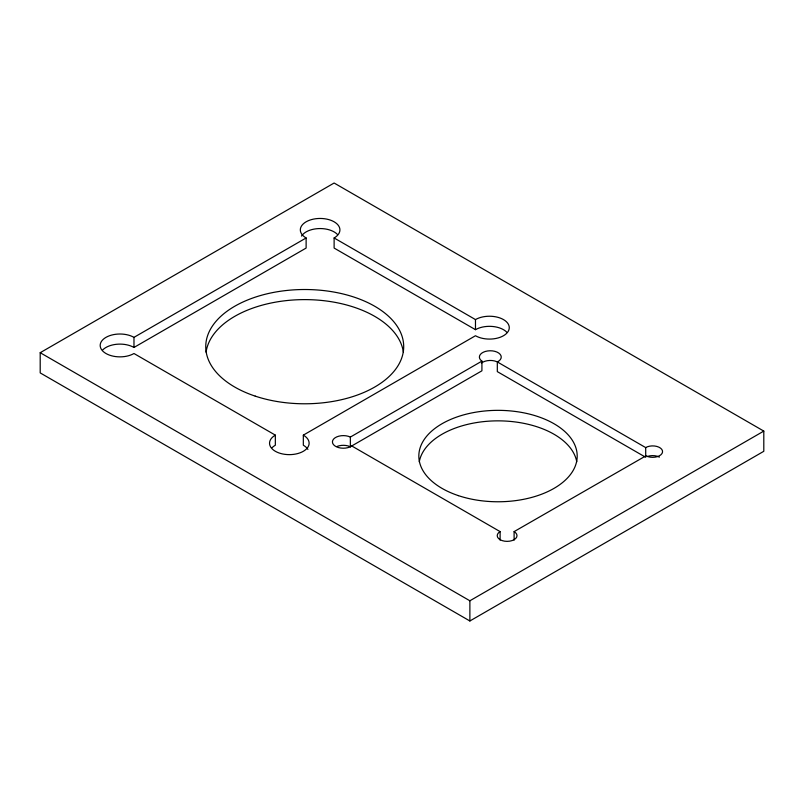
<?xml version="1.0" encoding="UTF-8"?>
<svg xmlns="http://www.w3.org/2000/svg" width="804" height="804" viewBox="0 0 804 804"><rect width="100%" height="100%" fill="white"/><g stroke="black" fill="none" stroke-linecap="round" stroke-linejoin="round"><path stroke-width="1.21" d="M40.2 352.705L334.122 183.021L763.8 431.095L763.8 451.295L469.878 620.979L40.2 372.905L40.2 352.705L469.878 600.779L763.8 431.095M334.122 237.964L475.476 319.58A19.798 11.427 0 0 1 503.475 319.58A19.798 11.427 0 0 1 503.475 335.74A19.798 11.427 0 0 1 475.476 335.74L303.329 435.135A19.798 11.427 0 0 1 303.329 451.295A19.798 11.427 0 0 1 275.34 451.295A19.798 11.427 0 0 1 275.34 435.135L133.977 353.519A19.798 11.427 0 0 1 105.977 353.519A19.798 11.427 0 0 1 105.977 337.358A19.798 11.427 0 0 1 133.977 337.358L306.123 237.964A19.798 11.427 0 0 1 306.123 221.803A19.798 11.427 0 0 1 334.122 221.803A19.798 11.427 0 0 1 334.122 237.964L334.122 248.064L475.476 329.68A19.798 11.427 0 0 1 506.62 332.042M102.832 349.82A19.798 11.427 0 0 1 133.977 347.459L306.123 248.064L306.123 237.964M500.108 540.097L500.108 531.615L351.75 445.959A10.934 6.311 0 0 1 336.353 446.763A10.934 6.311 0 0 1 334.956 437.878A10.934 6.311 0 0 1 350.353 437.074L481.918 361.117A10.934 6.311 0 0 1 483.315 352.222A10.934 6.311 0 0 1 498.711 353.036A10.934 6.311 0 0 1 497.314 361.921L497.314 371.619L645.702 457.285M337.057 446.461A10.934 6.311 0 0 1 350.353 446.763L481.918 370.805L481.918 361.117M514.108 540.097L514.108 531.615L645.954 455.818A9.899 5.718 0 0 0 659.33 455.838A9.899 5.718 0 0 0 660.546 448.15A9.899 5.718 0 0 0 647.381 446.783L645.702 447.597L497.314 361.921M645.702 447.597L645.702 456.079M475.476 319.58L475.476 329.68M469.878 600.779L469.878 620.979M350.353 437.074L350.353 446.763M303.329 435.135L303.329 445.235A19.798 11.427 0 0 1 307.932 449.406M275.34 435.135L275.34 445.235A19.798 11.427 0 0 0 272.194 447.597M133.977 337.358L133.977 347.459M514.108 531.615A9.899 5.718 0 0 1 514.108 539.695A9.899 5.718 0 0 1 500.108 539.695A9.899 5.718 0 0 1 500.108 531.615M301.52 236.074A19.798 11.427 0 0 1 318.394 228.597A19.798 11.427 0 0 1 337.268 234.265M481.385 363.127A10.934 6.311 0 0 1 496.621 361.609M647.381 456.481A9.899 5.718 0 0 1 659.38 457.114M206.075 352.162A98.972 57.134 0 0 1 304.726 299.611A98.972 57.134 0 0 1 403.377 352.162M419.276 461.787A79.174 45.707 0 0 1 498.018 420.854A79.174 45.707 0 0 1 576.759 461.787M255.24 396.131A98.972 57.134 0 0 0 403.698 346.645A98.972 57.134 0 0 0 255.24 297.168A98.972 57.134 0 0 0 255.24 396.131M458.431 495.646A79.174 45.707 0 0 0 577.192 456.059A79.174 45.707 0 0 0 458.431 416.472A79.174 45.707 0 0 0 458.431 495.646"/></g></svg>
